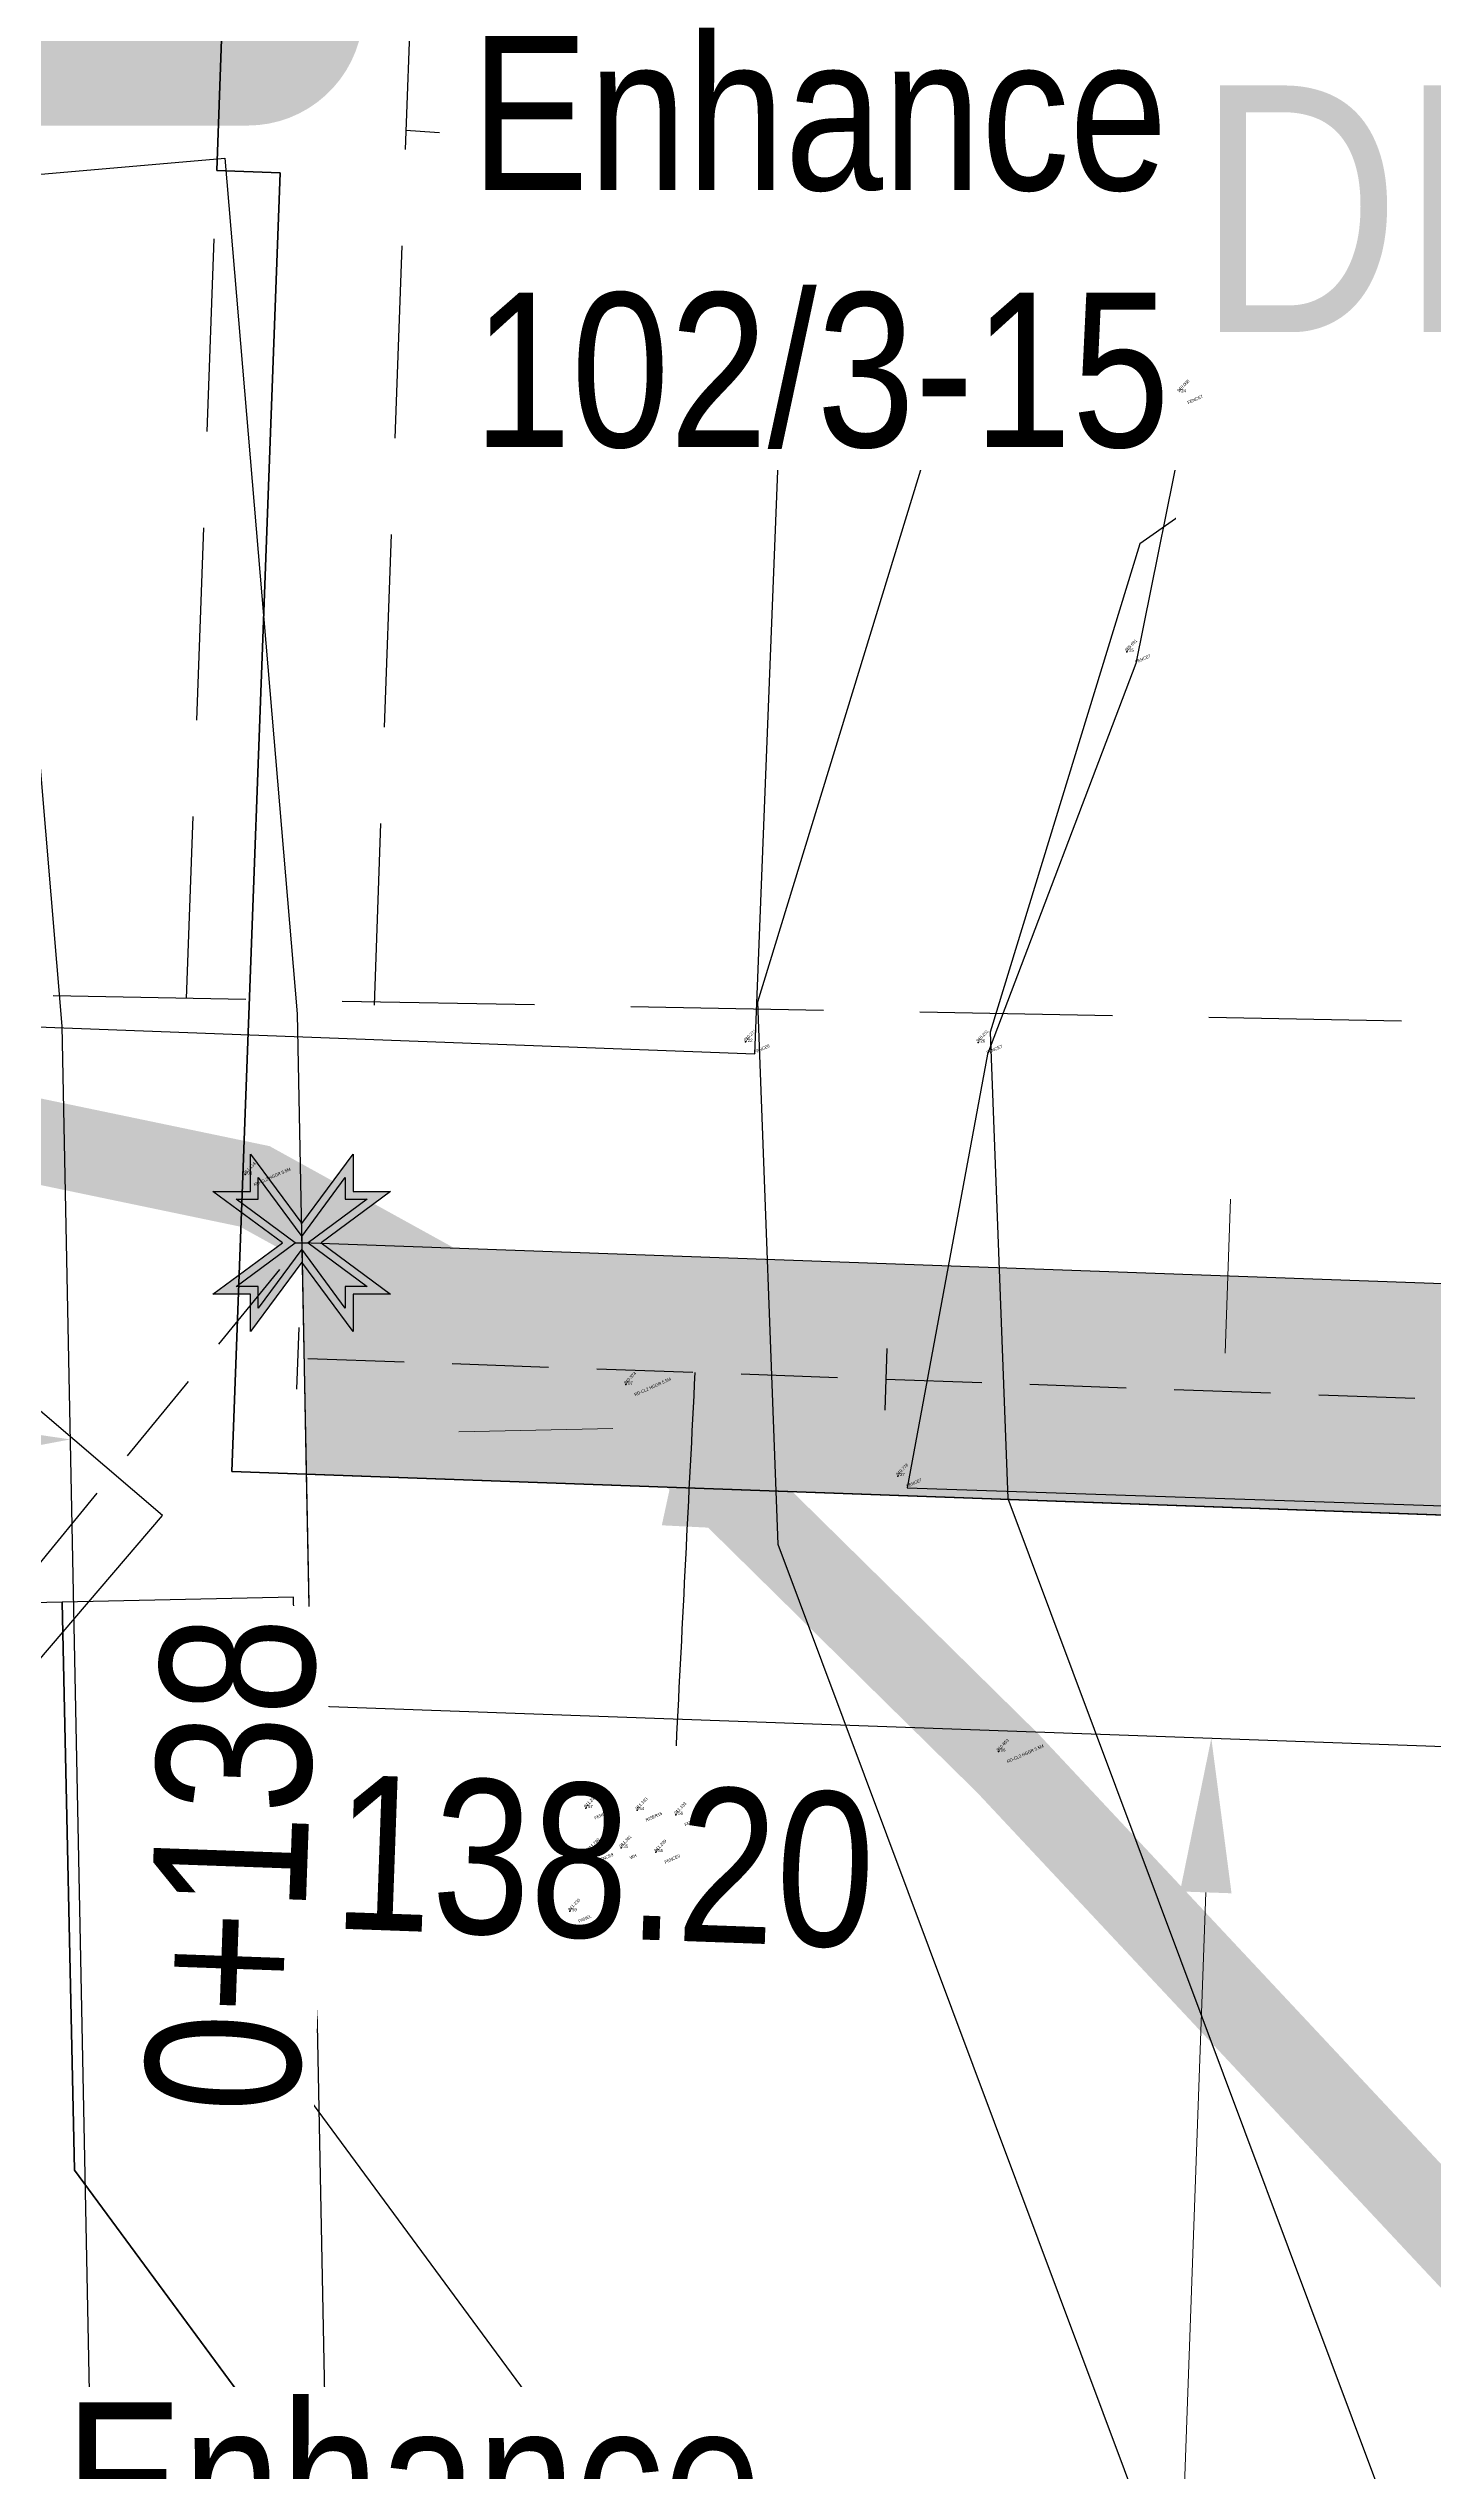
# Model space of a CAD drawing. Extents: x 337432 to 345408, y 5808486 to 5816348.
# Drawn here: x 337887.4 to 337977.3, y 5812172.7 to 5812329.9 of the extents above; entities that cross this region are included whole.
import ezdxf
from ezdxf.enums import TextEntityAlignment as Align

# ---------------------------------------------------------------- set-up
doc = ezdxf.new("R2010")
doc.units = 0
doc.header["$LTSCALE"] = 5
doc.header["$PDSIZE"] = 0.5
doc.linetypes.add('foc-ACCESSROAD', pattern=[3.75, 2.5, -1.25])
doc.linetypes.add('foc-TIELINE', pattern=[1.875, 1.25, -0.625])
doc.layers.get('Defpoints').update_dxf_attribs({"color": 9})
for name, color, linetype in [('AS-FENCE', 48, 'foc-FENCE'), ('AS-OWNER', 7, 'Continuous'), ('AS-ROADS', 254, 'Continuous'), ('C-AR', 13, 'foc-ACCESSROAD'), ('C-RW', 13, 'Continuous'), ('C-WS', 13, 'foc-ACCESSROAD'), ('CHAINAGE', 201, 'foc-TIELINE'), ('DETAIL-T', 7, 'Continuous'), ('F-RW', 190, 'Continuous'), ('L-MON', 1, 'Continuous'), ('L-TIE', 7, 'foc-TIELINE'), ('L-TITLEDB', 4, 'Continuous'), ('P-IOP2', 10, 'Continuous'), ('P-IOP2-H', 21, 'Continuous'), ('P-LTO2', 14, 'Continuous'), ('P-PROPOSED', 10, 'Continuous'), ('P-PROPOSED-H', 21, 'Continuous')]:
    doc.layers.add(name, color=color, linetype=linetype)
for name, color, linetype, lineweight in [('C-RW-T', 13, 'Continuous', 9), ('C-WS-T', 13, 'Continuous', 9), ('CHAINAGE-T', 201, 'Continuous', 18), ('CHAINAGE-T2', 205, 'Continuous', 18)]:
    doc.layers.add(name, color=color, linetype=linetype, lineweight=lineweight)
for name, color, linetype, plot in [('Z-DESCRIPTION-1409-18', 21, 'Continuous', False), ('Z-ELEVATION-1409-18', 21, 'Continuous', False), ('Z-MSPOINT-1409-18', 21, 'Continuous', False), ('Z-POINTNUMBER-1409-18', 21, 'Continuous', False)]:
    doc.layers.add(name, color=color, linetype=linetype, plot=plot)
doc.styles.add('80', font='', dxfattribs={"height": 10})
doc.styles.add('80CG', font='', dxfattribs={"height": 10})
doc.styles.add('80L', font='', dxfattribs={"height": 10})
doc.styles.add('DESCRIPTION', font='', dxfattribs={"height": 2.5})
doc.styles.add('ELEVATION', font='', dxfattribs={"height": 2.5})
doc.styles.add('foc-LtypeFont', font='', dxfattribs={"height": 7.35})
doc.styles.add('POINTNUMBER', font='', dxfattribs={"height": 2.5})
doc.styles.get('80').set_extended_font_data('Arial Narrow')
doc.styles.get('80CG').set_extended_font_data('Arial Narrow')
doc.styles.get('80L').set_extended_font_data('Arial Narrow')
doc.styles.get('DESCRIPTION').set_extended_font_data('Arial Narrow')
doc.styles.get('ELEVATION').set_extended_font_data('Arial Narrow')
doc.styles.get('foc-LtypeFont').set_extended_font_data('Arial Narrow')
doc.styles.get('POINTNUMBER').set_extended_font_data('Arial Narrow')
doc.linetypes.add('foc-FENCE', pattern='A,10,-1,["X",foc-LtypeFont,S=0.2,R=0,X=-0.625,Y=-0.75],-1.24', length=12.24)
doc.dimstyles.new('Compass 5 000', dxfattribs={"dimscale": 5, "dimtxt": 9, "dimasz": 2, "dimexe": 0.2, "dimexo": 0.0625, "dimgap": 0.5, "dimtad": 0, "dimtih": 1, "dimtoh": 1, "dimzin": 0, "dimdsep": 46, "dimtxsty": '80CG', "dimcen": 0.1, "dimse1": 1, "dimse2": 1, "dimclrd": 256, "dimclrt": 256, "dimaunit": 1, "dimadec": 4, "dimazin": 0, "dimtfac": 0.06, "dimtofl": 0, "dimtmove": 0, "dimatfit": 1, "dimfxl": 0.2, "dimtolj": 1, "dimtzin": 0, "dimlwd": -1, "dimarcsym": 0})

# ---------------------------------------------------------------- blocks, each defined once
blk = doc.blocks.new('*D129')
at = {"layer": 'C-RW-T', "transparency": 16777216}
for p, q in [((337914.03, 5812240.19), (337924.03, 5812240.39)), ((337878.83, 5812239.49), (337806.88, 5812238.05))]:
    blk.add_line(p, q, dxfattribs=at)
for points in [[(337914, 5812241.86), (337914.06, 5812238.52), (337904.03, 5812239.99)], [(337878.8, 5812241.15), (337878.86, 5812237.82), (337888.83, 5812239.69)]]:
    blk.add_solid(points, dxfattribs=at)
at = {"layer": 'Defpoints', "color": 0, "transparency": 16777216}
for p in [(337888.83, 5812239.69), (337890.76, 5812143.4), (337905.96, 5812143.7)]:
    blk.add_point(p, dxfattribs=at)
at = {"layer": 'C-RW-T', "transparency": 16777216, "insert": (337767.8, 5812238.05), "char_height": 10, "attachment_point": 5, "style": '80CG', "bg_fill": 3, "box_fill_scale": 1.1, "bg_fill_color": 256, "bg_fill_true_color": 13158600, "bg_fill_transparency": 0}
blk.add_mtext('\\A1;Enhance\\P15.24 P/L R/W\\PPlan 792 2968', dxfattribs=at)
blk = doc.blocks.new('*D171')
at = {"layer": 'C-RW-T', "transparency": 16777216}
for p, q in [((337963.76, 5812245.29), (337964.11, 5812255.28)), ((337962.5, 5812210.31), (337960.18, 5812145.72)), ((337960.18, 5812145.72), (337950.18, 5812145.72))]:
    blk.add_line(p, q, dxfattribs=at)
for points in [[(337962.09, 5812245.35), (337965.42, 5812245.23), (337963.4, 5812235.3)], [(337960.83, 5812210.37), (337964.17, 5812210.25), (337962.86, 5812220.31)]]:
    blk.add_solid(points, dxfattribs=at)
at = {"layer": 'Defpoints', "color": 0, "transparency": 16777216}
for p in [(337963.4, 5812235.3), (337997.21, 5812234.08), (337996.67, 5812219.09)]:
    blk.add_point(p, dxfattribs=at)
at = {"layer": 'C-RW-T', "transparency": 16777216, "insert": (337911.09, 5812145.72), "char_height": 10, "attachment_point": 5, "style": '80CG', "bg_fill": 3, "box_fill_scale": 1.1, "bg_fill_color": 256, "bg_fill_true_color": 13158600, "bg_fill_transparency": 0}
blk.add_mtext('\\A1;Enhance \\P15.00 P/L R/W\\PUnregistered \\PBy Compass', dxfattribs=at)
blk = doc.blocks.new('*U54')
h = blk.add_hatch(color=59)
edge = h.paths.add_edge_path()
edge.add_line((-66.5, -20), (66.5, -20))
edge.add_arc((66.5, -14), 6, 270, 360)
edge.add_line((72.5, -14), (72.5, 12.5))
edge.add_arc((66.5, 12.5), 6, 0, 90)
edge.add_line((66.5, 18.5), (-66.5, 18.5))
edge.add_arc((-66.5, 12.5), 6, 90, 180)
edge.add_line((-72.5, 12.5), (-72.5, -14))
edge.add_arc((-66.5, -14), 6, 180, 270)
at = {"color": 1, "flags": 128}
blk.add_lwpolyline([(-66.5, -20, 3, 3, 0), (66.5, -20, 3, 3, 0.414214), (72.5, -14, 3, 3, 0), (72.5, 12.5, 3, 0, 0.414214), (66.5, 18.5, 0, 0, 0), (-66.5, 18.5, 0, 0, 0.414214), (-72.5, 12.5, 0, 0, 0), (-72.5, -14, 0, 3, 0.414214)], format="xyseb", close=True, dxfattribs=at)
blk.add_lwpolyline([(-23.19, -12.72, 0, 7.5, 0), (0, 0, 0, 0, 0)], format="xyseb", dxfattribs=at)
at = {"color": 1, "style": '80'}
blk.add_attdef('ENTER_TEXT_001', (-35.99, -5), '', height=10, dxfattribs=at)
blk = doc.blocks.new('TEMP')
h = blk.add_hatch(color=255)
h.dxf.hatch_style = 1
h.paths.add_polyline_path([(0, 0.251), (-0.666, 1.152), (-0.666, 0.666), (-1.152, 0.666), (-0.251, 0), (-1.152, -0.666), (-0.666, -0.666), (-0.666, -1.152), (0, -0.251), (0.666, -1.152), (0.666, -0.666), (1.152, -0.666), (0.251, 0), (1.152, 0.666), (0.666, 0.666), (0.666, 1.152)])
h.paths.add_polyline_path([(0.566, 0.849), (0.566, 0.566), (0.849, 0.566), (0.083, 0), (0.849, -0.566), (0.566, -0.566), (0.566, -0.849), (0, -0.083), (-0.566, -0.849), (-0.566, -0.566), (-0.849, -0.566), (-0.083, 0), (-0.849, 0.566), (-0.566, 0.566), (-0.566, 0.849), (0, 0.083)], flags=16)
h = blk.add_hatch(color=1)
h.dxf.hatch_style = 1
h.paths.add_polyline_path([(0, 0.083), (-0.566, 0.849), (-0.566, 0.566), (-0.849, 0.566), (-0.083, 0), (-0.849, -0.566), (-0.566, -0.566), (-0.566, -0.849), (0, -0.083), (0.566, -0.849), (0.566, -0.566), (0.849, -0.566), (0.083, 0), (0.849, 0.566), (0.566, 0.566), (0.566, 0.849)])
at = {"color": 1}
for p, q in [((-0.083, 0), (0.083, 0)), ((0, 0.083), (0, -0.083))]:
    blk.add_line(p, q, dxfattribs=at)
at = {"color": 255, "flags": 128}
blk.add_lwpolyline([(-0.251, 0), (-1.152, 0.666), (-0.666, 0.666), (-0.666, 1.152), (0, 0.251), (0.666, 1.152), (0.666, 0.666), (1.152, 0.666), (0.251, 0), (1.152, -0.666), (0.666, -0.666), (0.666, -1.152), (0, -0.251), (-0.666, -1.152), (-0.666, -0.666), (-1.152, -0.666)], close=True, dxfattribs=at)
at = {"color": 1, "flags": 128}
blk.add_lwpolyline([(-0.083, 0), (-0.849, 0.566), (-0.566, 0.566), (-0.566, 0.849), (0, 0.083), (0.566, 0.849), (0.566, 0.566), (0.849, 0.566), (0.083, 0), (0.849, -0.566), (0.566, -0.566), (0.566, -0.849), (0, -0.083), (-0.566, -0.849), (-0.566, -0.566), (-0.849, -0.566)], close=True, dxfattribs=at)

msp = doc.modelspace()

# ---------------------------------------------------------------- hatches: boundary and pattern name
at = {"layer": 'P-IOP2-H'}
h = msp.add_hatch(color=256, dxfattribs=at)
h.dxf.hatch_style = 1
h.paths.add_polyline_path([(338055.694, 5812231.983), (338084.334, 5812230.954), (338129.976, 5812260.209), (338130.529, 5812276.403), (338125.537, 5812275.177), (338080.188, 5812246.109), (337903.84, 5812252.442), (337904.137, 5812237.425)])
at = {"layer": 'P-PROPOSED-H'}
h = msp.add_hatch(color=256, dxfattribs=at)
h.dxf.hatch_style = 1
h.paths.add_polyline_path([(338081.244, 5812007.11), (338086.943, 5812183.231), (338055.694, 5812231.983), (338084.334, 5812230.954), (338131.533, 5812261.208), (338171.68, 5812271.07), (338217.518, 5812266.314), (338219.066, 5812281.23), (338170.634, 5812286.256), (338125.537, 5812275.177), (338080.188, 5812246.109), (337903.84, 5812252.442), (337904.137, 5812237.425), (338037.462, 5812232.637), (338071.803, 5812179.061), (338066.255, 5812007.581)])

# ---------------------------------------------------------------- linework, layer by layer
at = {"layer": 'AS-FENCE', "flags": 128}
for points in [[(337961.361, 5812306.836), (337957.97, 5812290.006), (337948.331, 5812264.675), (337943.123, 5812236.555), (337980.503, 5812235.285), (337982.638, 5812304.495)], [(337798.171, 5812283.587), (337809.062, 5812269.373), (337933.246, 5812264.709), (337934.825, 5812304.722)]]:
    msp.add_lwpolyline(points, dxfattribs=at)
at = {"layer": 'AS-ROADS', "const_width": 5.5, "flags": 128}
msp.add_lwpolyline([(337717.921, 5812308.674), (337751.929, 5812309.223), (337760.897, 5812305.252), (337779.041, 5812291.503), (337792.48, 5812272.664), (337810.963, 5812262.434), (337882.939, 5812259.822), (337900.787, 5812256.105), (337925.472, 5812242.489), (337949.648, 5812218.69), (337981.245, 5812184.953), (338015.731, 5812147.458), (338034.261, 5812124.62), (338042.316, 5812101.147), (338042.753, 5812081.994), (338042.856, 5812051.657), (338043.287, 5812016.008), (338042.124, 5811997.349)], dxfattribs=at)
at = {"layer": 'C-AR', "flags": 128}
for points in [[(337899.509, 5812355.035), (337896.351, 5812268.293)], [(337911.691, 5812354.592), (337908.533, 5812267.85)], [(338330.82, 5812264.364), (338333.803, 5812333.476), (338105.39, 5812340.146), (338051.088, 5812314.868), (337910.599, 5812324.595)], [(338315.834, 5812265.011), (338318.161, 5812318.927), (338108.501, 5812325.048), (338053.911, 5812299.637), (337910.053, 5812309.596)]]:
    msp.add_lwpolyline(points, dxfattribs=at)
at = {"layer": 'C-RW', "flags": 128}
for points in [[(337888.902, 5812013.158), (337891.644, 5812099.096), (337888.292, 5812266.501), (337883.677, 5812321.481), (337898.843, 5812322.788), (337903.546, 5812267.301), (337906.875, 5812099.042), (337904.131, 5812012.68)], [(337883.399, 5812244.493), (337772.843, 5812115.074), (337788.733, 5812016.255), (337804, 5812015.775), (337788.751, 5812110.607), (337894.802, 5812234.752)], [(338037.462, 5812232.637), (337904.137, 5812237.425), (337904.434, 5812222.404), (338035.844, 5812217.686)], [(337888.308, 5812229.132), (337889.106, 5812192.289), (337957.385, 5812099.663), (338339.473, 5812195.61), (338340.545, 5812211.341), (337963.488, 5812116.658), (337903.996, 5812197.363), (337903.302, 5812229.456)], [(337946.867, 5812011.336), (337967.025, 5812010.702), (337958.268, 5812098.465), (337889.106, 5812192.289), (337888.308, 5812229.132), (337888.308, 5812229.132), (337868.318, 5812228.699), (337868.318, 5812228.699), (337869.252, 5812185.523), (337938.916, 5812091.019), (337946.867, 5812011.336)]]:
    msp.add_lwpolyline(points, close=True, dxfattribs=at)
at = {"layer": 'C-WS', "flags": 128}
msp.add_lwpolyline([(337872.3, 5812268.745), (337869.534, 5812159.228), (337980.17, 5812156.81), (337982.59, 5812266.672)], close=True, dxfattribs=at)
at = {"layer": 'CHAINAGE'}
for p, q in [((337903.643, 5812246.947), (337903.499, 5812242.95)), ((337941.813, 5812245.576), (337941.67, 5812241.579))]:
    msp.add_line(p, q, dxfattribs=at)
msp.add_lwpolyline([(338041.655, 5812239.99), (337903.571, 5812244.948)], dxfattribs=at)
at = {"layer": 'F-RW', "flags": 128}
msp.add_lwpolyline([(337730.941, 5812101.632), (337909.097, 5812096.746), (337965.665, 5812150.319), (337934.764, 5812232.863), (337933.435, 5812268.068), (337945.397, 5812307.093), (337975.708, 5812328.356), (337984.322, 5812316.077), (337958.229, 5812297.771), (337948.52, 5812266.098), (337949.662, 5812235.852), (337983.199, 5812146.265), (337914.898, 5812081.582), (337730.415, 5812086.641)], dxfattribs=at)
at = {"layer": 'L-TITLEDB', "flags": 128}
for points in [[(337727.597, 5812018.231), (338121.893, 5812005.832), (338128.922, 5812229.353), (337899.314, 5812237.598), (337902.44, 5812321.85), (337898.335, 5812321.995), (337901.688, 5812416.326), (337741.697, 5812421.011)], [(338128.922, 5812229.353), (338135.047, 5812408.703), (337901.688, 5812416.326), (337898.335, 5812321.995), (337902.44, 5812321.85), (337899.314, 5812237.598)]]:
    msp.add_lwpolyline(points, close=True, dxfattribs=at)
at = {"layer": 'P-IOP2'}
msp.add_lwpolyline([(338055.694, 5812231.983), (338084.334, 5812230.954), (338129.976, 5812260.209), (338130.529, 5812276.403), (338125.537, 5812275.177), (338080.188, 5812246.109), (337903.84, 5812252.442), (337904.137, 5812237.425), (338055.694, 5812231.983)], close=True, dxfattribs=at)
at = {"layer": 'P-LTO2'}
msp.add_lwpolyline([(338055.694, 5812231.983), (338084.334, 5812230.954), (338129.976, 5812260.209), (338130.529, 5812276.403), (338125.537, 5812275.177), (338080.188, 5812246.109), (337903.84, 5812252.442), (337904.137, 5812237.425), (338055.694, 5812231.983)], close=True, dxfattribs=at)
at = {"layer": 'Z-MSPOINT-1409-18'}
for p in [(337960.758, 5812307.611, 910.418), (337934.216, 5812305.496, 910.11), (337957.367, 5812290.777, 910.1), (337932.637, 5812265.474, 910.681), (337947.725, 5812265.44, 910.661), (337900.171, 5812256.868, 911.524), (337924.861, 5812243.249, 911.284), (337942.516, 5812237.314, 911.188), (337949.043, 5812219.445, 911.063), (337922.265, 5812215.782, 911.645), (337925.602, 5812215.649, 911.603), (337928.119, 5812215.345, 911.513), (337922.489, 5812213.01, 911.69), (337924.561, 5812213.206, 911.791), (337926.823, 5812212.921, 911.619), (337921.227, 5812209.086, 911.64)]:
    msp.add_point(p, dxfattribs=at)

# ---------------------------------------------------------------- block references
at = {"layer": 'AS-OWNER', "color": 5}
ref = msp.add_blockref('*U54', (337833.835, 5812346.408), dxfattribs=at)
ref.add_attrib('ENTER_TEXT_001', 'ENHANCE ENERGY INC.', (337767.055, 5812349.826), dxfattribs={"layer": '0', "color": 1, "height": 10, "style": '80'})
ref.add_attrib('ENTER_TEXT_002', 'C. of T. 132 356 619', (337781.591, 5812332.982), dxfattribs={"layer": '0', "color": 1, "height": 10, "style": '80'})

# ---------------------------------------------------------------- texts
at = {"layer": 'CHAINAGE-T2', "style": '80L'}
msp.add_text('138.20', height=9.9978, rotation=357.9434, dxfattribs=at).set_placement((337923.498, 5812212.343), align=Align.MIDDLE)
at = {"layer": 'Z-DESCRIPTION-1409-18', "style": 'DESCRIPTION'}
for s, height, p in [('FENCE7', 0.2, (337961.361, 5812306.836)), ('FENCE6', 0.2, (337934.825, 5812304.722)), ('FENCE7', 0.2, (337957.97, 5812290.006)), ('FENCE6', 0.2, (337933.246, 5812264.709)), ('FENCE7', 0.2, (337948.331, 5812264.675)), ('RD-CL2 HGGR 5.5M', 0.19996, (337900.787, 5812256.105)), ('RD-CL2 HGGR 5.5M', 0.19996, (337925.472, 5812242.489)), ('FENCE7', 0.2, (337943.123, 5812236.555)), ('RD-CL2 HGGR 5.5M', 0.19996, (337949.648, 5812218.69)), ('FENCE9', 0.2, (337922.876, 5812215.028)), ('RISER15', 0.2, (337926.213, 5812214.895)), ('FENCE9', 0.2, (337928.729, 5812214.591)), ('FENCE9', 0.2, (337923.1, 5812212.257)), ('WH', 0.2, (337925.172, 5812212.453)), ('FENCE9', 0.2, (337927.433, 5812212.168)), ('PANEL', 0.2, (337921.839, 5812208.334))]:
    msp.add_text(s, height=height, rotation=24, dxfattribs=at).set_placement(p)
at = {"layer": 'Z-ELEVATION-1409-18', "style": 'ELEVATION'}
for s, p in [('910.008', (337960.758, 5812307.611)), ('909.700', (337934.216, 5812305.496)), ('909.691', (337957.367, 5812290.777)), ('910.271', (337932.637, 5812265.474)), ('910.251', (337947.725, 5812265.44)), ('911.114', (337900.171, 5812256.868)), ('910.874', (337924.861, 5812243.249)), ('910.778', (337942.516, 5812237.314)), ('910.653', (337949.043, 5812219.445)), ('911.235', (337922.265, 5812215.782)), ('911.193', (337925.602, 5812215.649)), ('911.103', (337928.119, 5812215.345)), ('911.280', (337922.489, 5812213.01)), ('911.381', (337924.561, 5812213.206)), ('911.209', (337926.823, 5812212.921)), ('911.230', (337921.227, 5812209.086))]:
    msp.add_text(s, height=0.2, rotation=44.99999, dxfattribs=at).set_placement(p)
at = {"layer": 'Z-POINTNUMBER-1409-18', "style": 'POINTNUMBER'}
for s, p in [('724', (337960.758, 5812307.611)), ('723', (337934.216, 5812305.496)), ('725', (337957.367, 5812290.777)), ('722', (337932.637, 5812265.474)), ('726', (337947.725, 5812265.44)), ('708', (337900.171, 5812256.868)), ('707', (337924.861, 5812243.249)), ('727', (337942.516, 5812237.314)), ('706', (337949.043, 5812219.445)), ('757', (337922.265, 5812215.782)), ('754', (337925.602, 5812215.649)), ('756', (337928.119, 5812215.345)), ('758', (337922.489, 5812213.01)), ('735', (337924.561, 5812213.206)), ('755', (337926.823, 5812212.921)), ('759', (337921.227, 5812209.086))]:
    msp.add_text(s, height=0.2, dxfattribs=at).set_placement(p)

# ---------------------------------------------------------------- leaders
at = {"layer": 'CHAINAGE-T2', "path_type": 1}
msp.add_leader([(337929.351, 5812244.023), (337928.128, 5812219.82)], dimstyle='Compass 5 000', override={"dimgap": 0.5, "dimtad": 0}, dxfattribs=at)

# ---------------------------------------------------------------- next in the draw order: texts
at = {"layer": 'CHAINAGE-T', "insert": (337894.206, 5812212.325), "char_height": 9.9978, "width": 31.75066, "attachment_point": 2, "rotation": 87.94345, "style": '80L', "bg_fill": 3, "box_fill_scale": 1.1, "bg_fill_color": 256, "bg_fill_transparency": 0}
msp.add_mtext('0+138', dxfattribs=at)

# ---------------------------------------------------------------- next in the draw order: linework, layer by layer
at = {"layer": 'L-TIE'}
msp.add_line((337696.745, 5811999.079), (337903.84, 5812252.442), dxfattribs=at)
at = {"layer": 'P-PROPOSED'}
msp.add_lwpolyline([(338081.244, 5812007.11), (338086.943, 5812183.231), (338055.694, 5812231.983), (338084.334, 5812230.954), (338131.533, 5812261.208), (338171.68, 5812271.07), (338217.518, 5812266.314), (338219.066, 5812281.23), (338170.634, 5812286.256), (338125.537, 5812275.177), (338080.188, 5812246.109), (337903.84, 5812252.442), (337904.137, 5812237.425), (338037.462, 5812232.637), (338071.803, 5812179.061), (338066.255, 5812007.581)], close=True, dxfattribs=at)

# ---------------------------------------------------------------- next in the draw order: texts
at = {"layer": 'DETAIL-T', "color": 3, "insert": (337993.988, 5812319.51), "char_height": 16, "width": 63.63613, "attachment_point": 5, "style": '80CG', "bg_fill": 3, "box_fill_scale": 1.1, "bg_fill_color": 256, "bg_fill_transparency": 0}
msp.add_mtext("SEE\\PDETAIL\\P'A'", dxfattribs=at)

# ---------------------------------------------------------------- next in the draw order: dimensions: what is measured, and where the dimension line sits
at = {"layer": 'C-RW-T'}
dim = msp.add_linear_dim(base=(337888.829, 5812239.687), p1=(337905.961, 5812143.704), p2=(337890.757, 5812143.399), angle=181.1471, text='Enhance\\P15.24 P/L R/W\\PPlan 792 2968', dimstyle='Compass 5 000', override={"dimtxt": 10, "dimtfill": 1}, dxfattribs=at)
dim.commit()
dim.dimension.update_dxf_attribs({"geometry": '*D129', "text_midpoint": (337767.797, 5812238.046), "dimtype": 161})

# ---------------------------------------------------------------- next in the draw order: texts
at = {"layer": 'C-WS-T', "insert": (337914.3, 5812330.725), "char_height": 9.99783, "attachment_point": 1, "style": '80L', "bg_fill": 3, "box_fill_scale": 1.15, "bg_fill_color": 256, "bg_fill_true_color": 256, "bg_fill_transparency": 0}
msp.add_mtext_dynamic_manual_height_columns('\\pi0.51374;Enhance\\P\\pi0.66377;102/3-15', width=44.83788, gutter_width=49.989, heights=[0], dxfattribs=at)

# ---------------------------------------------------------------- next in the draw order: dimensions: what is measured, and where the dimension line sits
at = {"layer": 'C-RW-T', "color": 5}
dim = msp.add_linear_dim(base=(337963.397, 5812235.297), p1=(337996.673, 5812219.092), p2=(337997.212, 5812234.083), angle=87.94345, text='Enhance \\P15.00 P/L R/W\\PUnregistered \\PBy Compass', dimstyle='Compass 5 000', override={"dimtfill": 1}, dxfattribs=at)
dim.commit()
dim.dimension.update_dxf_attribs({"geometry": '*D171', "text_midpoint": (337911.094, 5812145.719), "dimtype": 161})

# ---------------------------------------------------------------- next in the draw order: block references
at = {"layer": 'L-MON', "color": 5, "xscale": 4.998911300000001, "yscale": 4.998911300000001, "zscale": 4.998911300000001}
msp.add_blockref('TEMP', (337903.84, 5812252.442), dxfattribs=at)

doc.saveas('drawing.dxf')
